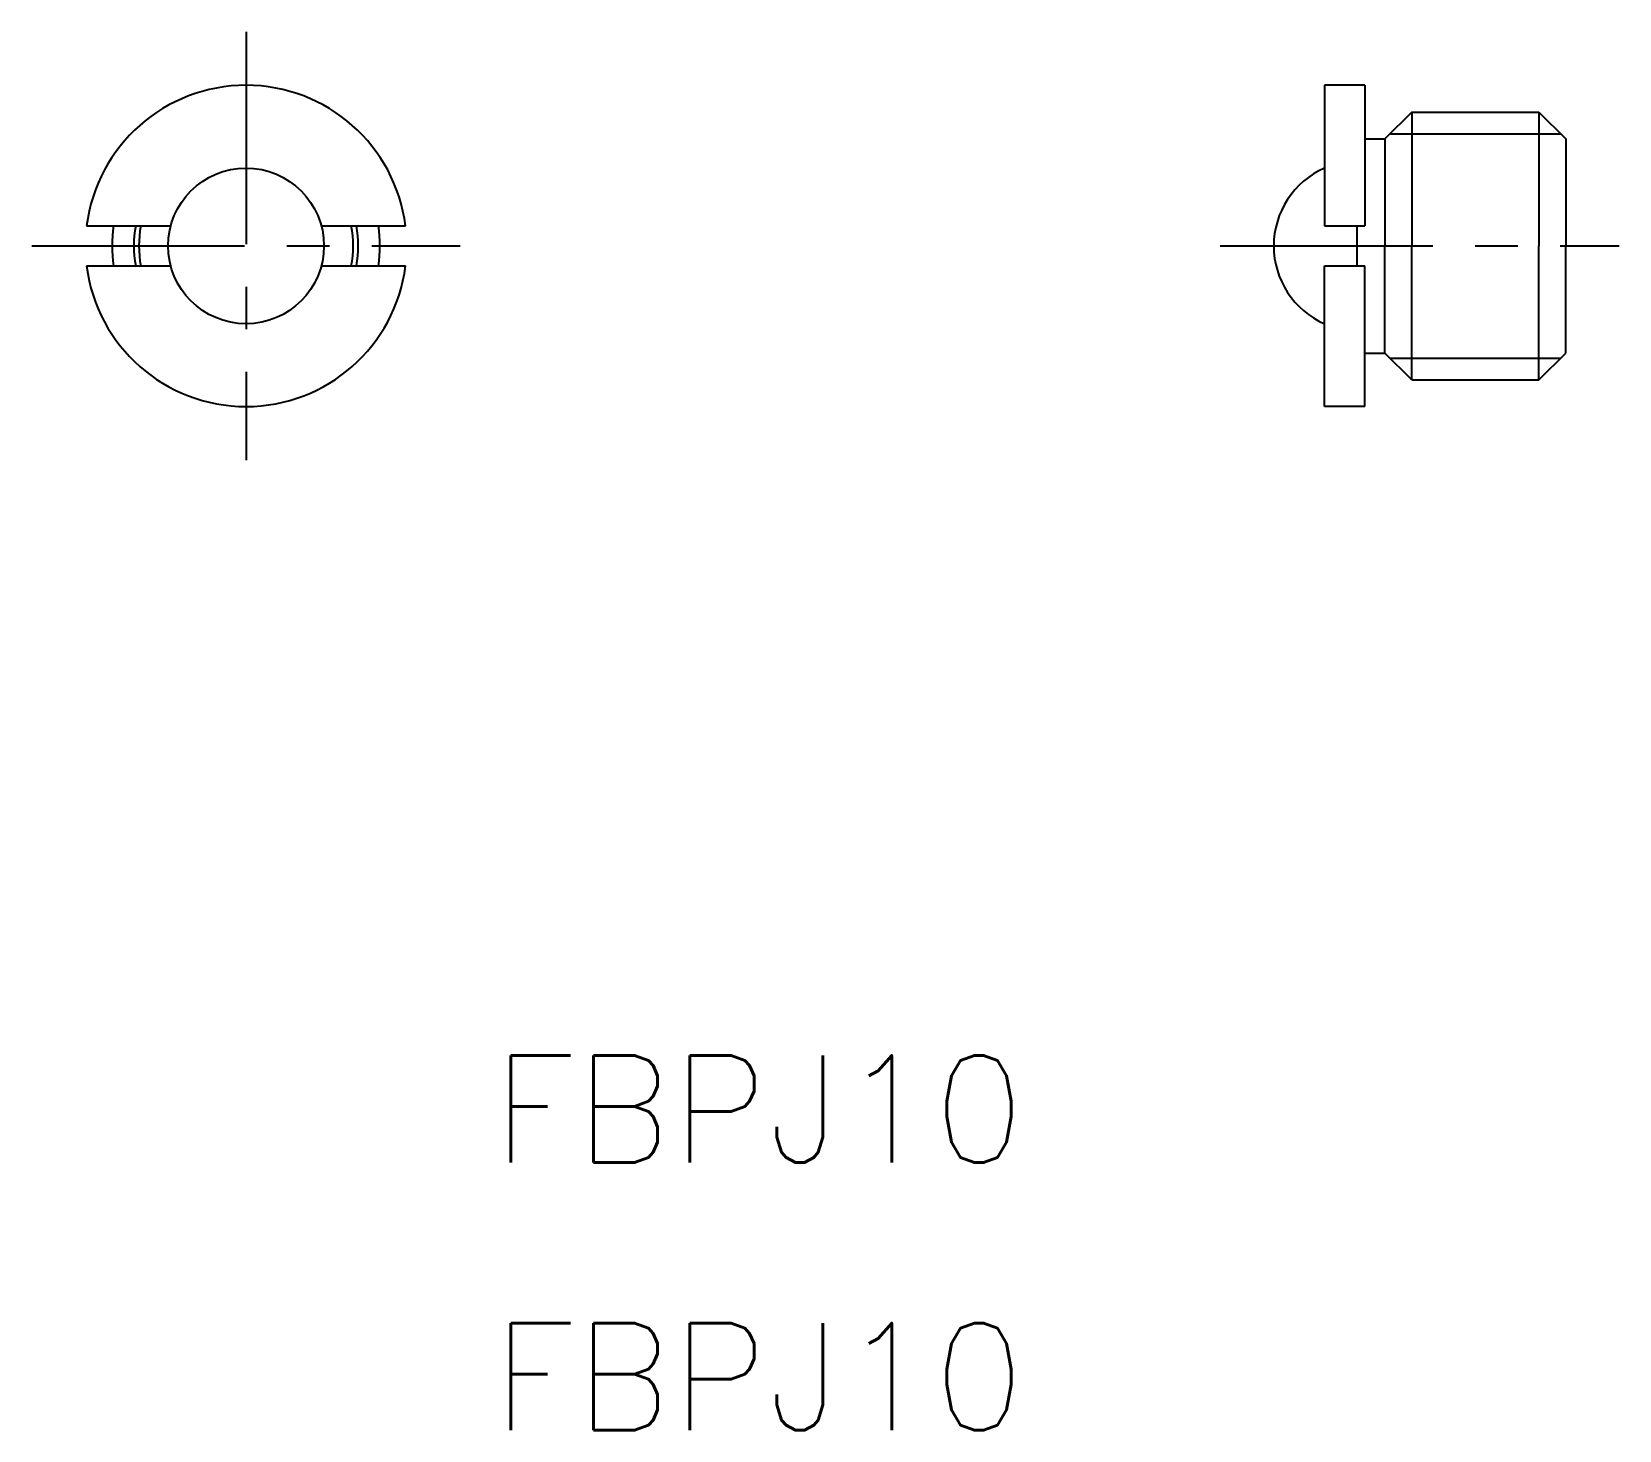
# Model space of a CAD drawing. Extents: x -53.3 to 5.9, y -36.2 to 16.
import ezdxf

# ---------------------------------------------------------------- set-up
doc = ezdxf.new("R2010")
doc.units = 0
doc.header["$LTSCALE"] = 0.25
doc.linetypes.add('CENTER', pattern=[50.8, 31.75, -6.35, 6.35, -6.35])
doc.layers.get('0').update_dxf_attribs({"linetype": 'CONTINUOUS'})
doc.layers.add('CENTER', color=1, linetype='CENTER')
doc.styles.get("Standard").update_dxf_attribs({"font": 'txt.shx'})

msp = doc.modelspace()

# ---------------------------------------------------------------- linework, layer by layer
for p, q in [((-3.554, 14.035), (-5.054, 14.035)), ((-5.054, 14.035), (-5.054, 8.785)), ((-3.554, 14.035), (-3.554, 8.785)), ((-1.804, 13.035), (-2.804, 12.035)), ((-1.804, 13.035), (2.946, 13.035)), ((-1.804, 13.035), (-1.804, 8.035)), ((2.946, 13.035), (2.946, 8.035)), ((2.946, 13.035), (3.946, 12.035)), ((-3.554, 12.035), (-2.804, 12.035)), ((-2.804, 12.035), (-2.804, 8.035)), ((3.946, 12.035), (3.946, 8.035)), ((-51.276, 8.785), (-48.133, 8.785)), ((-42.514, 8.785), (-39.37, 8.785)), ((-5.054, 8.785), (-3.554, 8.785)), ((-3.854, 8.785), (-3.854, 7.285)), ((-2.804, 4.035), (-2.804, 8.035)), ((-1.804, 3.035), (-1.804, 8.035)), ((2.946, 3.035), (2.946, 8.035)), ((3.946, 4.035), (3.946, 8.035)), ((-51.276, 7.285), (-48.133, 7.285)), ((-42.514, 7.285), (-39.37, 7.285)), ((-5.054, 7.285), (-3.554, 7.285)), ((-5.054, 2.035), (-5.054, 7.285)), ((-3.554, 2.035), (-3.554, 7.285)), ((-3.554, 4.035), (-2.804, 4.035)), ((-1.804, 3.035), (-2.804, 4.035)), ((2.946, 3.035), (3.946, 4.035)), ((-1.804, 3.035), (2.946, 3.035)), ((-3.554, 2.035), (-5.054, 2.035))]:
    msp.add_line(p, q)
at = {"color": 3}
for p, q in [((-2.616, 12.223), (3.758, 12.223)), ((-2.616, 3.847), (3.758, 3.847))]:
    msp.add_line(p, q, dxfattribs=at)
msp.add_circle((-45.323, 8.035), 2.908)
for centre, radius, start, end in [((-45.323, 8.035), 6, 7.18076, 172.81924), ((-3.779, 8.035), 3.175, 113.67666, 246.32334), ((-45.323, 8.035), 5, 171.37307, 188.62693), ((-45.323, 8.035), 4, 169.19308, 190.80692), ((-45.323, 8.035), 4, 349.19308, 10.80692), ((-45.323, 8.035), 5, 351.37307, 8.62693), ((-45.323, 8.035), 6, 187.18076, 352.81924)]:
    msp.add_arc(centre, radius, start, end)
for start, end in [(169.68364, 190.31636), (349.68364, 10.31636)]:
    msp.add_arc((-45.323, 8.035), 4.188, start, end, dxfattribs=at)
at = {"layer": 'CENTER', "color": 1, "linetype": 'CENTER'}
for p, q in [((-45.323, 16.035), (-45.323, 0.035)), ((-53.323, 8.035), (-37.323, 8.035)), ((-8.954, 8.035), (5.946, 8.035))]:
    msp.add_line(p, q, dxfattribs=at)

# ---------------------------------------------------------------- texts
for p in [(-36.128, -26.201), (-36.128, -36.201)]:
    msp.add_text('FBPJ10', height=4).set_placement(p)

doc.saveas('drawing.dxf')
